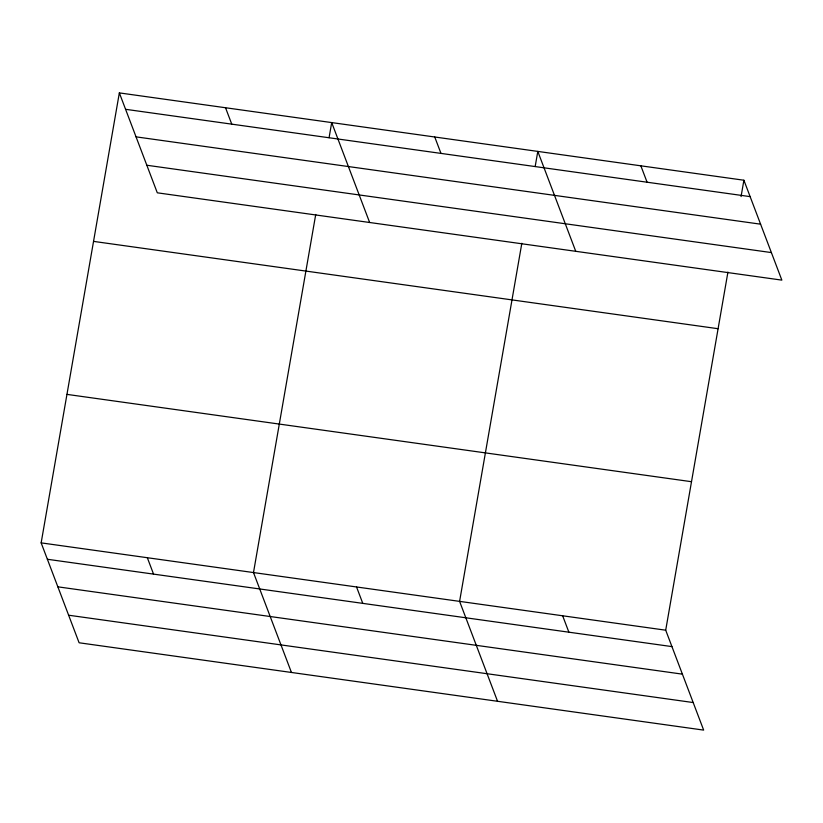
<?xml version="1.0" encoding="UTF-8"?>
<svg xmlns="http://www.w3.org/2000/svg" width="823" height="823" viewBox="0 0 823 823"><rect width="100%" height="100%" fill="white"/><g stroke="black" fill="none" stroke-linecap="round" stroke-linejoin="round"><path stroke-width="1.23" d="M727.933 272.084L665.704 630.192L703.655 730.104L79.101 642.773L41.15 542.871L119.345 92.896L743.899 180.227L781.85 280.129L157.296 192.808L119.345 92.896M315.734 214.453L253.494 572.561L291.445 672.463M329.077 137.688L331.7 122.586L369.65 222.498M521.833 243.269L459.594 601.376L497.545 701.278M535.176 166.513L537.8 151.411L575.75 251.313M741.06 196.584L743.899 180.227M125.58 109.305L750.134 196.625M136.052 136.855L760.596 224.185M146.833 165.248L771.377 252.579M93.544 241.386L718.098 328.716M66.951 394.382L691.505 481.702M41.15 542.871L665.704 630.192M47.384 559.27L671.928 646.6M57.847 586.83L682.401 674.15M68.628 615.213L693.182 702.544M640.85 165.814L647.084 182.222M434.75 136.999L440.974 153.397M562.654 615.789L568.878 632.187M225.523 107.741L231.757 124.15M356.544 586.964L362.778 603.372M147.327 557.716L153.551 574.115"/></g></svg>
